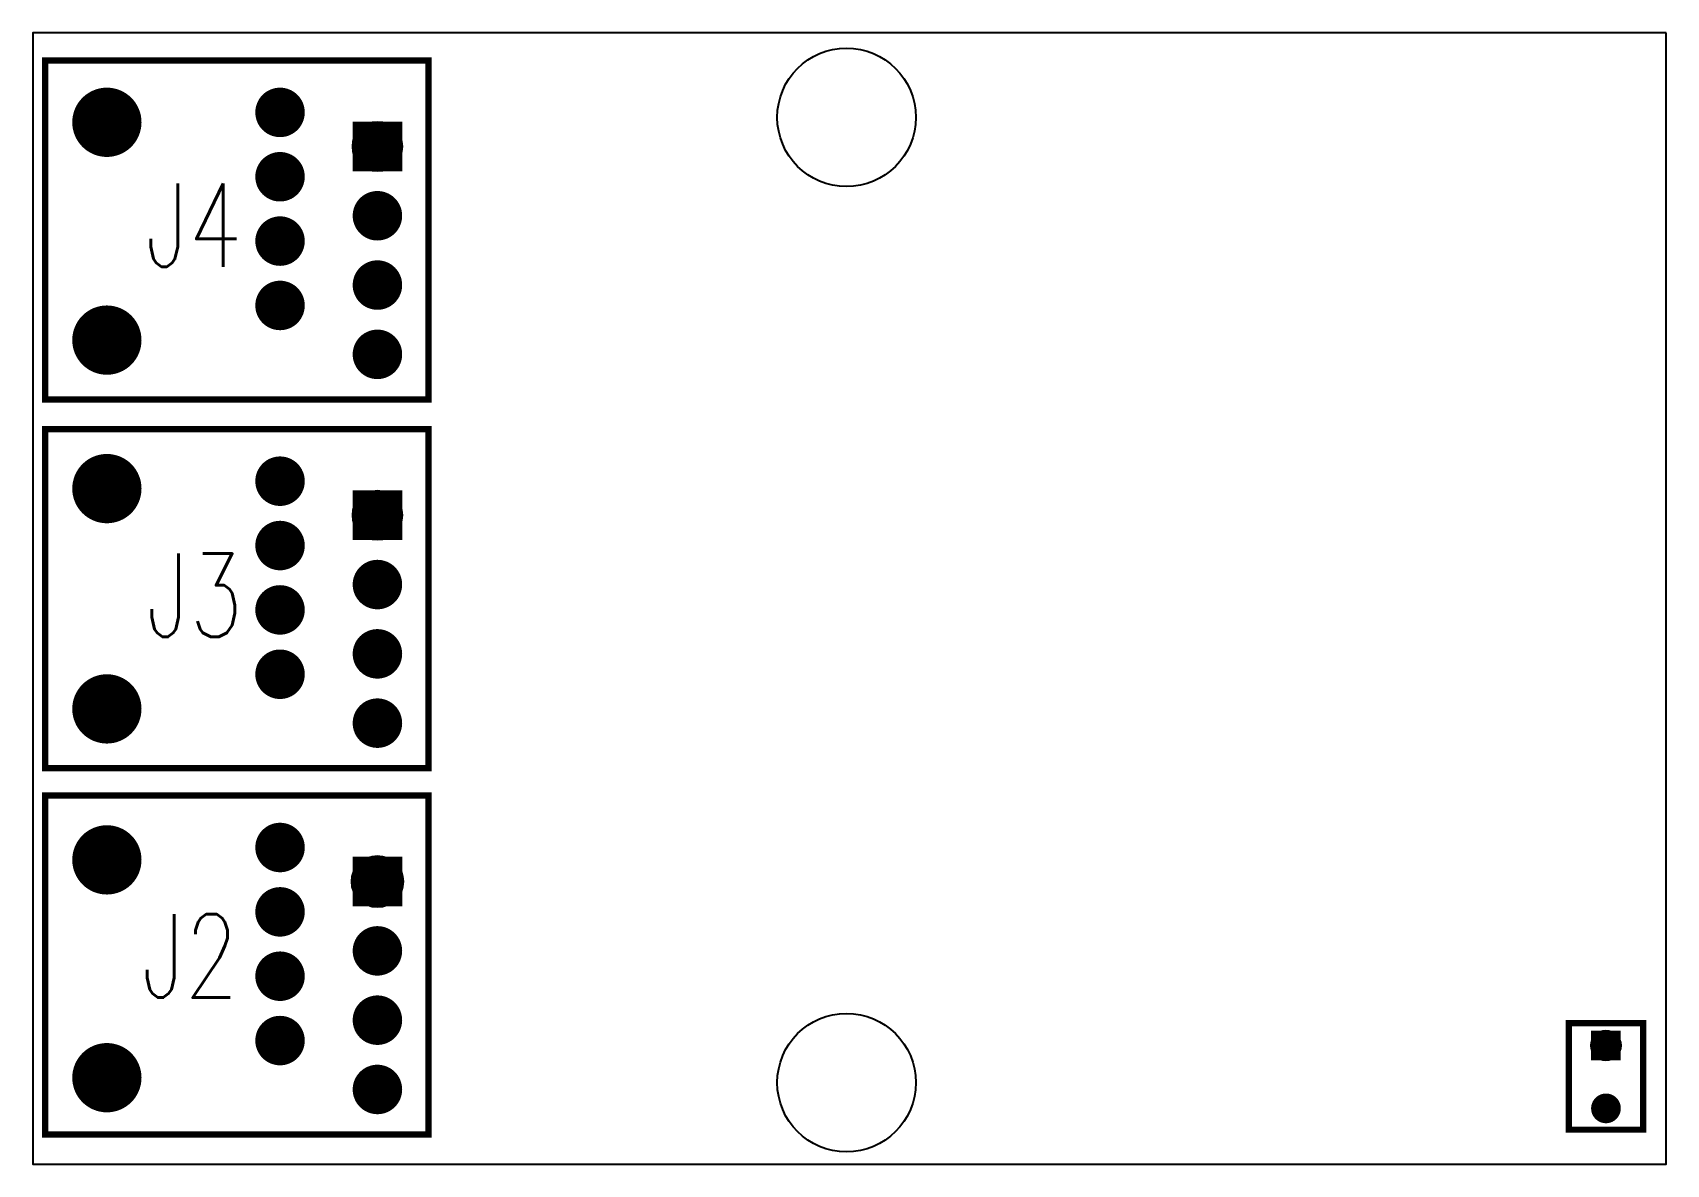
# Model space of a CAD drawing. Header units: millimetres. Extents: x 79.9 to 145.9, y 48.6 to 94.3.
import ezdxf

# ---------------------------------------------------------------- set-up
doc = ezdxf.new("R2010")
doc.units = ezdxf.units.MM
for name, color, linetype in [('DRIL_NPLTE_THRU_01', 16, 'Continuous'), ('DRIL_PLTE_THRU_01', 16, 'Continuous'), ('DRIL_SYMBOL', 3, 'Continuous'), ('PADS_INNER', 1, 'Continuous'), ('PADS_TOP', 1, 'Continuous'), ('PART_TOP_2DLINE_01', 255, 'Continuous')]:
    doc.layers.add(name, color=color, linetype=linetype)
doc.styles.add('W0$254', font='simplex', dxfattribs={"width": 0.75})

# ---------------------------------------------------------------- blocks, each defined once
blk = doc.blocks.new('SMOOTH_0$254')
at = {"const_width": 0.127}
blk.add_lwpolyline([(-0.0635, 0, 1), (0.0635, 0, 1)], format="xyb", close=True, dxfattribs=at)
blk = doc.blocks.new('PART_BODY_TOP_2')
at = {"layer": 'PART_TOP_2DLINE_01', "const_width": 0.254}
blk.add_lwpolyline([(-4.3, 0), (0, 0), (0, 3), (-4.3, 3)], close=True, dxfattribs=at)
at = {"layer": 'PART_TOP_2DLINE_01'}
for p in [(-4.3, 3), (0, 3), (-4.3, 0), (0, 0)]:
    blk.add_blockref('SMOOTH_0$254', p, dxfattribs=at)
blk = doc.blocks.new('DRIL_SYMBOL_0$8')
at = {"layer": 'DRIL_SYMBOL', "const_width": 0.0508}
for points in [[(-0.254, 0), (0.254, 0)], [(0, -0.254), (0, 0.254)]]:
    blk.add_lwpolyline(points, dxfattribs=at)
blk = doc.blocks.new('DRIL_HOLE_0$8')
at = {"const_width": 0.4}
blk.add_lwpolyline([(-0.2, 0, 1), (0.2, 0, 1)], format="xyb", close=True, dxfattribs=at)
blk.add_blockref('DRIL_SYMBOL_0$8', (0, 0))
blk = doc.blocks.new('PAD_2')
at = {"const_width": 0.6}
blk.add_lwpolyline([(0, -0.3, 1), (0, 0.3, 1)], format="xyb", close=True, dxfattribs=at)
blk = doc.blocks.new('PAD_3')
at = {"const_width": 1.2}
blk.add_lwpolyline([(-0.6, 0), (0.6, 0)], dxfattribs=at)
blk = doc.blocks.new('STK_TOP_4')
at = {"layer": 'DRIL_PLTE_THRU_01'}
blk.add_blockref('DRIL_HOLE_0$8', (0, 0), dxfattribs=at)
at = {"layer": 'PADS_INNER'}
blk.add_blockref('PAD_2', (0, 0), dxfattribs=at)
at = {"layer": 'PADS_TOP'}
blk.add_blockref('PAD_3', (0, 0), dxfattribs=at)
blk = doc.blocks.new('STK_TOP_3')
at = {"layer": 'DRIL_PLTE_THRU_01'}
blk.add_blockref('DRIL_HOLE_0$8', (0, 0), dxfattribs=at)
at = {"layer": 'PADS_INNER'}
blk.add_blockref('PAD_2', (0, 0), dxfattribs=at)
at = {"layer": 'PADS_TOP'}
blk.add_blockref('PAD_2', (0, 0), dxfattribs=at)
blk = doc.blocks.new('SYM_TOP_3')
for name, p in [('PART_BODY_TOP_2', (0, 0)), ('STK_TOP_4', (-3.4, 1.5)), ('STK_TOP_3', (-0.86, 1.5))]:
    blk.add_blockref(name, p)
blk = doc.blocks.new('PART_TOP_1')
blk.add_blockref('SYM_TOP_3', (0, 0))
blk = doc.blocks.new('PART_BODY_TOP_22')
at = {"layer": 'PART_TOP_2DLINE_01', "const_width": 0.254}
blk.add_lwpolyline([(-15.5, 0), (0, 0), (0, -13.7), (-15.5, -13.7)], close=True, dxfattribs=at)
at = {"layer": 'PART_TOP_2DLINE_01'}
for p in [(-15.5, 0), (0, 0), (-15.5, -13.7), (0, -13.7)]:
    blk.add_blockref('SMOOTH_0$254', p, dxfattribs=at)
blk = doc.blocks.new('DRIL_SYMBOL_1')
at = {"layer": 'DRIL_SYMBOL', "const_width": 0.0508}
for points in [[(-0.254, 0), (0.254, 0)], [(0, -0.254), (0, 0.254)]]:
    blk.add_lwpolyline(points, dxfattribs=at)
blk = doc.blocks.new('DRIL_HOLE_1')
at = {"const_width": 0.5}
blk.add_lwpolyline([(-0.25, 0, 1), (0.25, 0, 1)], format="xyb", close=True, dxfattribs=at)
blk.add_blockref('DRIL_SYMBOL_1', (0, 0))
blk = doc.blocks.new('PAD_12')
at = {"const_width": 2}
blk.add_lwpolyline([(-1, 0), (1, 0)], dxfattribs=at)
blk = doc.blocks.new('STK_TOP_22')
at = {"layer": 'DRIL_PLTE_THRU_01'}
blk.add_blockref('DRIL_HOLE_1', (0, 0), dxfattribs=at)
at = {"layer": 'PADS_INNER'}
blk.add_blockref('PAD_12', (0, 0), dxfattribs=at)
at = {"layer": 'PADS_TOP'}
blk.add_blockref('PAD_12', (0, 0), dxfattribs=at)
blk = doc.blocks.new('PAD_13')
at = {"const_width": 1}
blk.add_lwpolyline([(0, -0.5, 1), (0, 0.5, 1)], format="xyb", close=True, dxfattribs=at)
blk = doc.blocks.new('STK_TOP_21')
at = {"layer": 'DRIL_PLTE_THRU_01'}
blk.add_blockref('DRIL_HOLE_1', (0, 0), dxfattribs=at)
at = {"layer": 'PADS_INNER'}
blk.add_blockref('PAD_13', (0, 0), dxfattribs=at)
at = {"layer": 'PADS_TOP'}
blk.add_blockref('PAD_13', (0, 0), dxfattribs=at)
blk = doc.blocks.new('SYM_TOP_23')
for name, p in [('PART_BODY_TOP_22', (0, 0)), ('STK_TOP_21', (-6, -2.1)), ('STK_TOP_22', (-2.063, -3.476)), ('STK_TOP_21', (-6, -4.7)), ('STK_TOP_21', (-2.063, -6.276)), ('STK_TOP_21', (-6, -7.3)), ('STK_TOP_21', (-2.063, -9.076)), ('STK_TOP_21', (-6, -9.9)), ('STK_TOP_21', (-2.063, -11.876))]:
    blk.add_blockref(name, p)
blk = doc.blocks.new('PART_TOP_26')
blk.add_blockref('SYM_TOP_23', (0, 0))
blk = doc.blocks.new('PART_TOP_27')
blk.add_blockref('SYM_TOP_23', (0, 0))
blk = doc.blocks.new('DRIL_SYMBOL_2$8')
at = {"layer": 'DRIL_SYMBOL', "const_width": 0.0508}
for points in [[(-0.254, 0), (0.254, 0)], [(0, -0.254), (0, 0.254)]]:
    blk.add_lwpolyline(points, dxfattribs=at)
blk = doc.blocks.new('DRIL_HOLE_2$8')
at = {"const_width": 1.4}
blk.add_lwpolyline([(-0.7, 0, 1), (0.7, 0, 1)], format="xyb", close=True, dxfattribs=at)
blk.add_blockref('DRIL_SYMBOL_2$8', (0, 0))
blk = doc.blocks.new('PAD_16')
at = {"const_width": 1.4}
blk.add_lwpolyline([(0, -0.7, 1), (0, 0.7, 1)], format="xyb", close=True, dxfattribs=at)
blk = doc.blocks.new('STK_TOP_28')
at = {"layer": 'DRIL_NPLTE_THRU_01'}
blk.add_blockref('DRIL_HOLE_2$8', (0, 0), dxfattribs=at)
at = {"layer": 'PADS_INNER'}
blk.add_blockref('PAD_16', (0, 0), dxfattribs=at)
at = {"layer": 'PADS_TOP'}
blk.add_blockref('PAD_16', (0, 0), dxfattribs=at)
blk = doc.blocks.new('SYM_TOP_33')
blk.add_blockref('STK_TOP_28', (0, 0))
blk = doc.blocks.new('PART_TOP_62')
blk.add_blockref('SYM_TOP_33', (0, 0))
blk = doc.blocks.new('PART_TOP_63')
blk.add_blockref('SYM_TOP_33', (0, 0))
blk = doc.blocks.new('PART_TOP_64')
blk.add_blockref('SYM_TOP_33', (0, 0))
blk = doc.blocks.new('PART_TOP_65')
blk.add_blockref('SYM_TOP_33', (0, 0))
blk = doc.blocks.new('PART_TOP_66')
blk.add_blockref('SYM_TOP_33', (0, 0))
blk = doc.blocks.new('PART_TOP_67')
blk.add_blockref('SYM_TOP_33', (0, 0))

msp = doc.modelspace()

# ---------------------------------------------------------------- linework, layer by layer
for p, q in [((80.3, 93.166), (95.927, 93.166)), ((95.927, 93.166), (95.863, 79.53)), ((80.3, 79.466), (80.363, 93.103)), ((95.863, 79.53), (80.3, 79.466)), ((80.3, 64.566), (80.427, 78.266)), ((80.427, 78.266), (95.8, 78.266)), ((95.8, 78.266), (95.863, 64.63)), ((95.863, 64.63), (80.3, 64.566)), ((80.363, 49.83), (80.3, 63.466)), ((80.427, 63.466), (95.927, 63.466)), ((95.927, 63.466), (95.863, 49.83)), ((141.963, 54.33), (144.9, 54.266)), ((142.027, 49.966), (141.963, 54.33)), ((144.9, 54.266), (144.963, 50.03)), ((95.863, 49.83), (80.363, 49.83)), ((144.963, 50.03), (142.027, 49.966))]:
    msp.add_line(p, q)
at = {"linetype": 'Continuous'}
msp.add_lwpolyline([(145.903, 94.286), (79.863, 94.286), (79.863, 48.566), (145.903, 48.566)], close=True, dxfattribs=at)
for centre in [(112.763, 90.866), (112.763, 51.866)]:
    msp.add_circle(centre, 2.8, dxfattribs=at)
for centre, radius in [((93.8, 89.69), 1), ((93.8, 74.79), 1), ((93.8, 59.99), 1.04), ((143.463, 53.366), 0.6)]:
    msp.add_circle(centre, radius)

# ---------------------------------------------------------------- block references
for name, p in [('SYM_TOP_23', (95.863, 93.166)), ('PART_TOP_62', (82.863, 90.666)), ('PART_TOP_63', (82.863, 81.866)), ('PART_TOP_27', (95.863, 78.266)), ('PART_TOP_64', (82.863, 75.866)), ('PART_TOP_65', (82.863, 66.966)), ('PART_TOP_26', (95.863, 63.466)), ('PART_TOP_66', (82.863, 60.866)), ('PART_TOP_67', (82.863, 52.066))]:
    msp.add_blockref(name, p)
at = {"rotation": 270}
msp.add_blockref('PART_TOP_1', (141.963, 49.966), dxfattribs=at)

# ---------------------------------------------------------------- texts
at = {"linetype": 'Continuous', "style": 'W0$254', "width": 0.75}
for s, p in [('J4', (84.425, 84.828)), ('J3', (84.463, 69.873)), ('J2', (84.277, 55.302))]:
    msp.add_text(s, height=3.3704, dxfattribs=at).set_placement(p)

doc.saveas('drawing.dxf')
